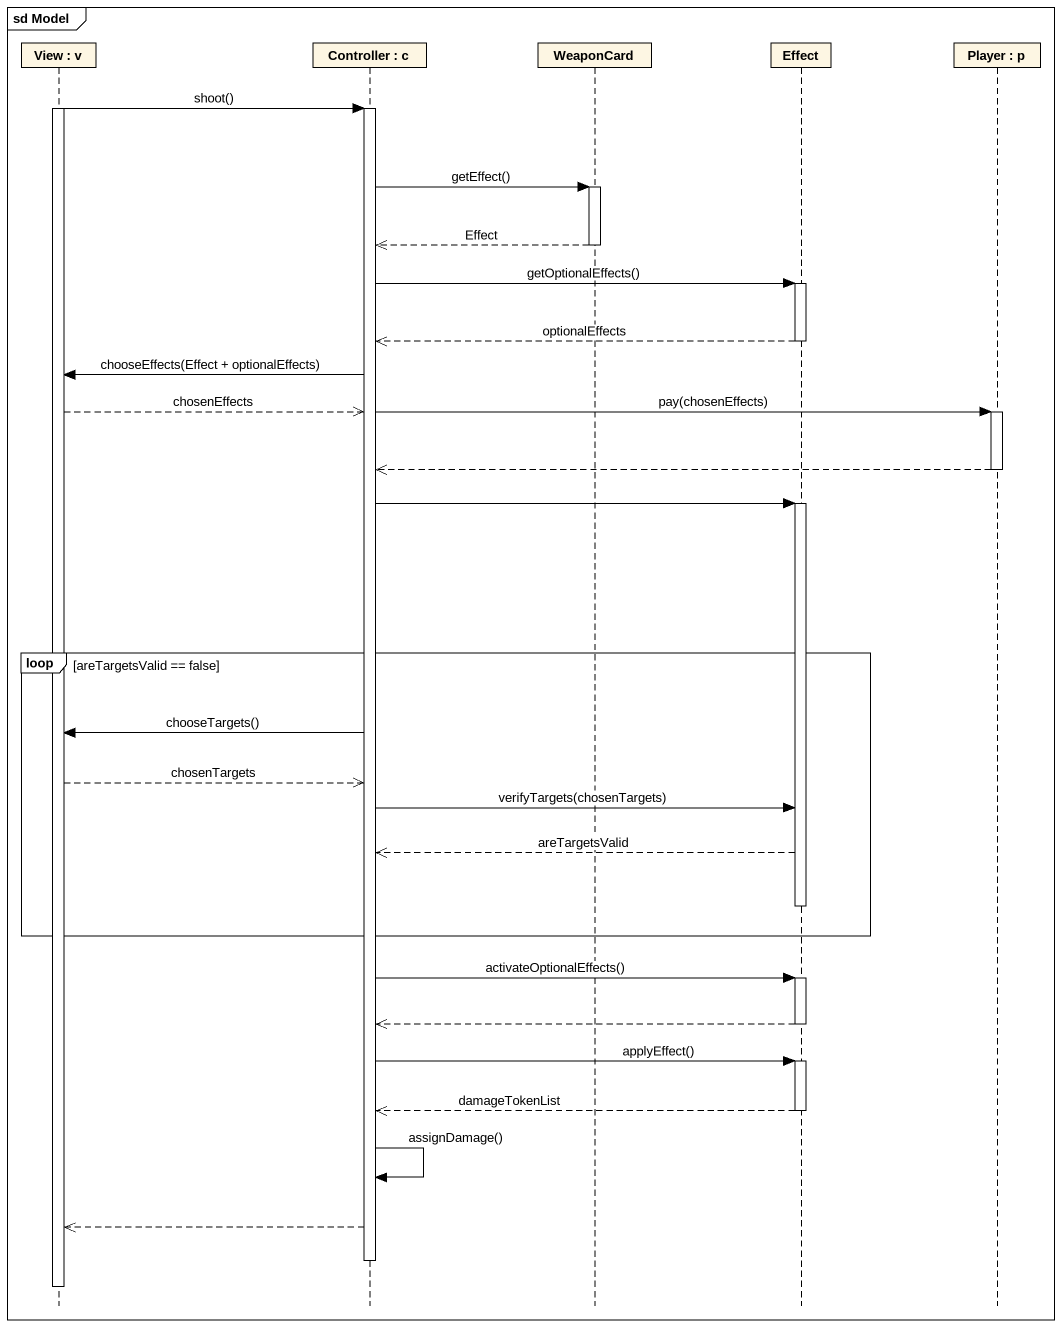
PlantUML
@startuml
mainframe sd Model
hide footbox
participant "View : v" as View
participant "Controller : c" as Controller
participant WeaponCard
participant Effect
participant "Player : p" as Player

activate View
View -> Controller : shoot()
activate Controller
Controller -> WeaponCard : getEffect()
activate WeaponCard
WeaponCard -->> Controller : Effect
deactivate WeaponCard
Controller -> Effect : getOptionalEffects()
activate Effect
Effect -->> Controller : optionalEffects
deactivate Effect
Controller -> View : chooseEffects(Effect + optionalEffects)
View -->> Controller : chosenEffects
Controller -> Player : pay(chosenEffects)
activate Player
Player -->> Controller
deactivate Player
Controller -> Effect
activate Effect
loop areTargetsValid == false
  Controller -> View : chooseTargets()
  View -->> Controller : chosenTargets
  Controller -> Effect : verifyTargets(chosenTargets)
  Effect -->> Controller : areTargetsValid
  deactivate Effect
end
Controller -> Effect : activateOptionalEffects()
activate Effect
Effect -->> Controller
deactivate Effect
Controller -> Effect : applyEffect()
activate Effect
Effect -->> Controller : damageTokenList
deactivate Effect
Controller -> Controller : assignDamage()
Controller -->> View
deactivate Controller
deactivate View
@enduml
